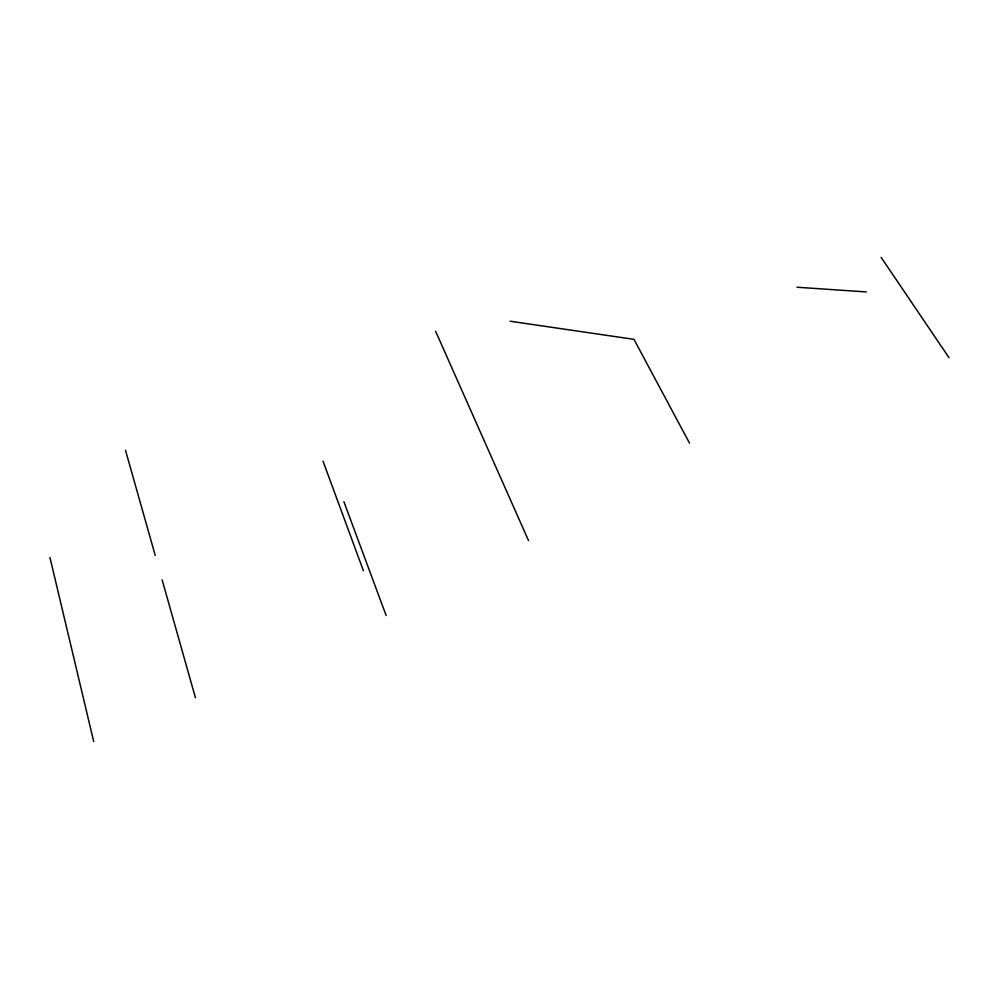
<?xml version="1.0" encoding="UTF-8"?>
<svg xmlns="http://www.w3.org/2000/svg" width="999" height="999" viewBox="0 0 999 999"><rect width="100%" height="100%" fill="white"/><g stroke="black" fill="none" stroke-linecap="round" stroke-linejoin="round"><path stroke-width="1.5" d="M797.027 287.237L866.295 291.933M510.064 321.216L633.978 339.348L689.472 443.069M881.143 257.367L949.05 357.754M435.639 331.318L528.521 540.559M343.906 501.735L386.126 615.484M323.002 461.138L363.386 570.716M125.512 450.299L155.22 555.432M162.125 579.845L195.442 697.752M49.95 557.479L93.719 741.633"/></g></svg>
